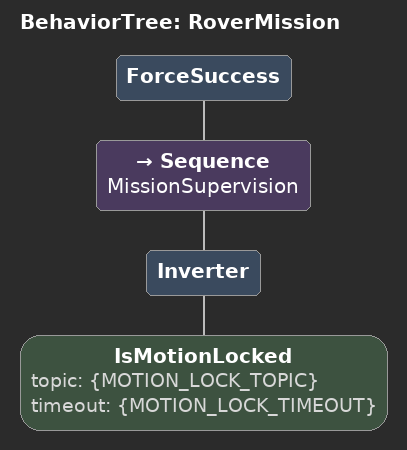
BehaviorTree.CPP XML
<?xml version="1.0" encoding="UTF-8"?>
<root BTCPP_format="4" main_tree_to_execute="RoverMission">
  <BehaviorTree ID="RoverMission">
    <ForceSuccess>
      <Sequence name="MissionSupervision">
        <Inverter>
          <IsMotionLocked topic="{MOTION_LOCK_TOPIC}"
                          timeout="{MOTION_LOCK_TIMEOUT}" />
        </Inverter>
      </Sequence>
    </ForceSuccess>
  </BehaviorTree>

  <!-- Node models, for Groot2 -->
</root>
